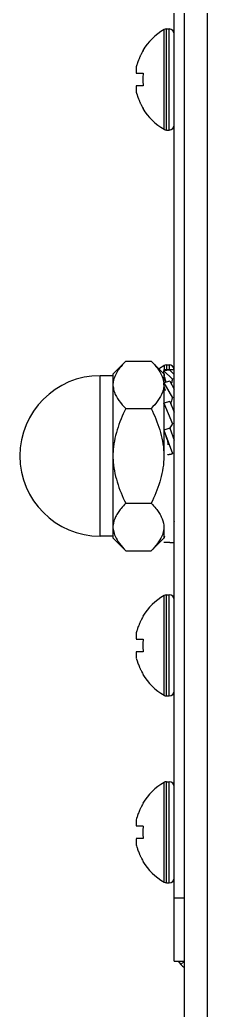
# Model space of a CAD drawing. Header units: millimetres. Extents: x -1686 to 4120, y -1850 to 2563.
# Drawn here: x 1635 to 1649.8, y 95.5 to 174 of the extents above; entities that cross this region are included whole.
import ezdxf

# ---------------------------------------------------------------- set-up
doc = ezdxf.new("R2010")
doc.units = ezdxf.units.MM
doc.header["$LTSCALE"] = 65.395
doc.layers.get('0').update_dxf_attribs({"linetype": 'CONTINUOUS'})
doc.layers.add('ASSI', color=7, linetype='CONTINUOUS')
doc.layers.add('GEOM', color=7, linetype='CONTINUOUS')

msp = doc.modelspace()

# ---------------------------------------------------------------- linework, layer by layer
at = {"linetype": 'Continuous'}
for p, q in [((1644.702, 171.531), (1644.735, 171.531)), ((1644.184, 169.731), (1644.735, 169.731)), ((1644.735, 168.731), (1644.184, 168.731)), ((1644.735, 166.931), (1644.702, 166.931)), ((1642.353, 145.936), (1643.353, 146.936)), ((1643.353, 146.936), (1645.353, 146.936)), ((1645.353, 146.936), (1646.353, 145.936)), ((1642.353, 132.925), (1642.353, 145.936)), ((1646.353, 146.281), (1647.18, 146.281)), ((1646.823, 146.218), (1646.353, 146.16)), ((1646.353, 146.16), (1647.037, 145.517)), ((1646.353, 145.936), (1646.353, 145.227)), ((1646.823, 146.218), (1647.18, 145.883)), ((1646.823, 145.337), (1646.353, 145.227)), ((1646.353, 145.227), (1647.037, 144.019)), ((1646.353, 145.194), (1646.353, 141.461)), ((1646.823, 145.337), (1647.18, 144.707)), ((1647.18, 145.535), (1647.037, 145.517)), ((1646.823, 143.744), (1646.353, 143.596)), ((1646.353, 143.596), (1647.037, 141.968)), ((1646.399, 143.382), (1646.353, 143.596)), ((1646.823, 143.744), (1647.18, 142.894)), ((1647.18, 144.053), (1647.037, 144.019)), ((1643.353, 143.184), (1645.353, 143.184)), ((1647.18, 142.013), (1647.037, 141.968)), ((1646.823, 141.63), (1646.353, 141.461)), ((1646.353, 141.461), (1647.037, 139.611)), ((1646.353, 141.433), (1646.353, 139.162)), ((1646.823, 141.63), (1647.18, 140.664)), ((1647.18, 139.662), (1647.037, 139.611)), ((1643.353, 135.678), (1645.353, 135.678)), ((1647.172, 134.226), (1647.18, 134.212)), ((1646.353, 133.936), (1646.353, 132.925)), ((1642.353, 132.925), (1643.353, 131.925)), ((1645.353, 131.925), (1646.353, 132.925)), ((1646.823, 132.581), (1646.353, 132.581)), ((1646.823, 132.581), (1647.18, 132.581)), ((1643.353, 131.925), (1645.353, 131.925)), ((1644.702, 126.731), (1644.735, 126.731)), ((1644.184, 124.931), (1644.735, 124.931)), ((1644.735, 123.931), (1644.184, 123.931)), ((1644.735, 122.131), (1644.702, 122.131)), ((1644.702, 111.931), (1644.735, 111.931)), ((1644.184, 110.131), (1644.735, 110.131)), ((1644.735, 109.131), (1644.184, 109.131)), ((1644.735, 107.331), (1644.702, 107.331))]:
    msp.add_line(p, q, dxfattribs=at)
msp.add_lwpolyline([(1646.36, 141.433), (1646.414, 141.284), (1646.486, 141.086), (1646.55, 140.907), (1646.603, 140.751), (1646.639, 140.637), (1646.659, 140.558), (1646.67, 140.496), (1646.676, 140.441), (1646.679, 140.379), (1646.68, 140.303)], dxfattribs=at)
for centre, radius, start, end in [((1648.77, 169.053), 4.735, 155.4278, 156.68253), ((1648.774, 169.051), 4.74, 154.45979, 155.42782), ((1648.778, 169.049), 4.744, 153.3188, 154.45978), ((1648.781, 169.048), 4.747, 151.99259, 153.31875), ((1648.783, 169.046), 4.75, 151.03163, 151.99262), ((1648.787, 169.044), 4.755, 148.46592, 151.0313), ((1646.15, 169.979), 1.982, 174.86274, 175.71439), ((1646.173, 169.977), 2.005, 172.72561, 174.85983), ((1648.677, 169.084), 4.637, 163.60363, 165.68242), ((1648.708, 169.075), 4.669, 162.62279, 163.60512), ((1648.723, 169.071), 4.684, 161.53495, 162.62273), ((1648.741, 169.064), 4.704, 159.48126, 161.53441), ((1648.752, 169.06), 4.715, 158.99775, 159.4819), ((1648.759, 169.058), 4.723, 157.45244, 158.99746), ((1648.765, 169.055), 4.73, 156.68262, 157.45262), ((1646.122, 169.981), 1.954, 178.00369, 179.07382), ((1646.119, 169.981), 1.95, 179.07411, 180.19949), ((1646.119, 169.981), 1.951, 180.19954, 181.15407), ((1646.128, 169.981), 1.959, 176.97715, 178.00366), ((1646.123, 169.981), 1.955, 181.15446, 182.37669), ((1646.13, 169.981), 1.962, 182.37652, 183.21587), ((1646.138, 169.98), 1.97, 175.71404, 176.97664), ((1646.141, 169.982), 1.973, 183.21665, 184.6016), ((1646.153, 169.983), 1.985, 184.6009, 185.25576), ((1646.174, 169.985), 2.006, 185.2585, 187.27409), ((1648.487, 169.23), 3.786, 172.40134, 179.99114), ((1646.13, 168.48), 1.962, 176.78409, 177.62352), ((1646.141, 168.48), 1.973, 175.39843, 176.78331), ((1646.153, 168.479), 1.985, 174.74422, 175.39912), ((1646.174, 168.477), 2.006, 172.72591, 174.7415), ((1648.487, 169.231), 3.786, 180.00886, 187.59866), ((1646.119, 168.481), 1.951, 178.84587, 180.92582), ((1646.122, 168.481), 1.953, 180.92611, 181.99638), ((1646.123, 168.481), 1.955, 177.62337, 178.84548), ((1646.128, 168.481), 1.96, 181.99641, 183.02279), ((1646.138, 168.482), 1.97, 183.0233, 184.28602), ((1646.15, 168.483), 1.982, 184.28565, 185.13722), ((1646.173, 168.485), 2.005, 185.14015, 187.27441), ((1648.677, 169.377), 4.637, 194.31758, 196.39637), ((1648.708, 169.386), 4.669, 196.39488, 197.37721), ((1648.723, 169.391), 4.684, 197.37727, 198.46505), ((1648.741, 169.397), 4.704, 198.46559, 200.51874), ((1648.752, 169.401), 4.715, 200.5181, 201.00225), ((1648.759, 169.404), 4.723, 201.00254, 202.54756), ((1648.765, 169.407), 4.73, 202.54738, 203.31738), ((1648.77, 169.409), 4.735, 203.31747, 204.5722), ((1648.774, 169.411), 4.74, 204.57218, 205.5402), ((1648.778, 169.412), 4.744, 205.54022, 206.6812), ((1648.781, 169.414), 4.747, 206.68125, 208.00741), ((1648.783, 169.415), 4.75, 208.00738, 208.96837), ((1648.787, 169.417), 4.755, 208.9687, 211.53408), ((1648.598, 146.355), 2.247, 181.8867, 184.93785), ((1644.733, 145.06), 1.626, 4.72426, 5.82518), ((1647.79, 145.284), 1.438, 182.26163, 183.59269), ((1650.352, 139.003), 4.381, 143.34075, 143.52992), ((1654.875, 135.632), 10.022, 143.14813, 143.32328), ((1649.017, 132.555), 2.67, 168.59589, 172.03821), ((1648.774, 124.251), 4.74, 154.45979, 155.42782), ((1648.778, 124.249), 4.744, 153.3188, 154.45978), ((1648.781, 124.248), 4.747, 151.99259, 153.31875), ((1648.783, 124.246), 4.75, 151.03163, 151.99262), ((1648.787, 124.244), 4.755, 148.46592, 151.0313), ((1648.677, 124.284), 4.637, 163.60363, 165.68242), ((1648.708, 124.275), 4.669, 162.62279, 163.60512), ((1648.723, 124.271), 4.684, 161.53495, 162.62273), ((1648.741, 124.264), 4.704, 159.48126, 161.53441), ((1648.752, 124.26), 4.715, 158.99775, 159.4819), ((1648.759, 124.258), 4.723, 157.45244, 158.99746), ((1648.765, 124.255), 4.73, 156.68262, 157.45262), ((1648.77, 124.253), 4.735, 155.4278, 156.68253), ((1646.122, 125.181), 1.954, 178.00369, 179.07382), ((1646.119, 125.181), 1.95, 179.07411, 180.19949), ((1646.119, 125.181), 1.951, 180.19954, 181.15407), ((1646.128, 125.181), 1.959, 176.97715, 178.00366), ((1646.123, 125.181), 1.955, 181.15446, 182.37669), ((1646.13, 125.181), 1.962, 182.37652, 183.21587), ((1646.138, 125.18), 1.97, 175.71404, 176.97664), ((1646.141, 125.182), 1.973, 183.21665, 184.6016), ((1646.15, 125.179), 1.982, 174.86274, 175.71439), ((1646.153, 125.183), 1.985, 184.6009, 185.25576), ((1646.173, 125.177), 2.005, 172.72561, 174.85983), ((1646.174, 125.185), 2.006, 185.2585, 187.27409), ((1648.487, 124.43), 3.786, 172.40134, 179.99114), ((1646.174, 123.677), 2.006, 172.72591, 174.7415), ((1648.487, 124.431), 3.786, 180.00886, 187.59866), ((1646.119, 123.681), 1.951, 178.84587, 180.92582), ((1646.122, 123.681), 1.953, 180.92611, 181.99638), ((1646.123, 123.681), 1.955, 177.62337, 178.84548), ((1646.128, 123.681), 1.96, 181.99641, 183.02279), ((1646.13, 123.68), 1.962, 176.78409, 177.62352), ((1646.141, 123.68), 1.973, 175.39843, 176.78331), ((1646.138, 123.682), 1.97, 183.0233, 184.28602), ((1646.15, 123.683), 1.982, 184.28565, 185.13722), ((1646.153, 123.679), 1.985, 174.74422, 175.39912), ((1646.173, 123.685), 2.005, 185.14015, 187.27441), ((1648.677, 124.577), 4.637, 194.31758, 196.39637), ((1648.708, 124.586), 4.669, 196.39488, 197.37721), ((1648.723, 124.591), 4.684, 197.37727, 198.46505), ((1648.741, 124.597), 4.704, 198.46559, 200.51874), ((1648.752, 124.601), 4.715, 200.5181, 201.00225), ((1648.759, 124.604), 4.723, 201.00254, 202.54756), ((1648.765, 124.607), 4.73, 202.54738, 203.31738), ((1648.77, 124.609), 4.735, 203.31747, 204.5722), ((1648.774, 124.611), 4.74, 204.57218, 205.5402), ((1648.778, 124.612), 4.744, 205.54022, 206.6812), ((1648.781, 124.614), 4.747, 206.68125, 208.00741), ((1648.783, 124.615), 4.75, 208.00738, 208.96837), ((1648.787, 124.617), 4.755, 208.9687, 211.53408), ((1648.77, 109.453), 4.735, 155.4278, 156.68253), ((1648.774, 109.451), 4.74, 154.45979, 155.42782), ((1648.778, 109.449), 4.744, 153.3188, 154.45978), ((1648.781, 109.448), 4.747, 151.99259, 153.31875), ((1648.783, 109.446), 4.75, 151.03163, 151.99262), ((1648.787, 109.444), 4.755, 148.46592, 151.0313), ((1646.15, 110.379), 1.982, 174.86274, 175.71439), ((1646.173, 110.377), 2.005, 172.72561, 174.85983), ((1648.677, 109.484), 4.637, 163.60363, 165.68242), ((1648.708, 109.475), 4.669, 162.62279, 163.60512), ((1648.723, 109.471), 4.684, 161.53495, 162.62273), ((1648.741, 109.464), 4.704, 159.48126, 161.53441), ((1648.752, 109.46), 4.715, 158.99775, 159.4819), ((1648.759, 109.458), 4.723, 157.45244, 158.99746), ((1648.765, 109.455), 4.73, 156.68262, 157.45262), ((1646.122, 110.381), 1.954, 178.00369, 179.07382), ((1646.119, 110.381), 1.95, 179.07411, 180.19949), ((1646.119, 110.381), 1.951, 180.19954, 181.15407), ((1646.128, 110.381), 1.959, 176.97715, 178.00366), ((1646.123, 110.381), 1.955, 181.15446, 182.37669), ((1646.13, 110.381), 1.962, 182.37652, 183.21587), ((1646.138, 110.38), 1.97, 175.71404, 176.97664), ((1646.141, 110.382), 1.973, 183.21665, 184.6016), ((1646.153, 110.383), 1.985, 184.6009, 185.25576), ((1646.174, 110.385), 2.006, 185.2585, 187.27409), ((1648.487, 109.63), 3.786, 172.40134, 179.99114), ((1646.13, 108.88), 1.962, 176.78409, 177.62352), ((1646.141, 108.88), 1.973, 175.39843, 176.78331), ((1646.153, 108.879), 1.985, 174.74422, 175.39912), ((1646.174, 108.877), 2.006, 172.72591, 174.7415), ((1648.487, 109.631), 3.786, 180.00886, 187.59866), ((1646.119, 108.881), 1.951, 178.84587, 180.92582), ((1646.122, 108.881), 1.953, 180.92611, 181.99638), ((1646.123, 108.881), 1.955, 177.62337, 178.84548), ((1646.128, 108.881), 1.96, 181.99641, 183.02279), ((1646.138, 108.882), 1.97, 183.0233, 184.28602), ((1646.15, 108.883), 1.982, 184.28565, 185.13722), ((1646.173, 108.885), 2.005, 185.14015, 187.27441), ((1648.677, 109.777), 4.637, 194.31758, 196.39637), ((1648.708, 109.786), 4.669, 196.39488, 197.37721), ((1648.723, 109.791), 4.684, 197.37727, 198.46505), ((1648.741, 109.797), 4.704, 198.46559, 200.51874), ((1648.752, 109.801), 4.715, 200.5181, 201.00225), ((1648.759, 109.804), 4.723, 201.00254, 202.54756), ((1648.765, 109.807), 4.73, 202.54738, 203.31738), ((1648.77, 109.809), 4.735, 203.31747, 204.5722), ((1648.774, 109.811), 4.74, 204.57218, 205.5402), ((1648.778, 109.812), 4.744, 205.54022, 206.6812), ((1648.781, 109.814), 4.747, 206.68125, 208.00741), ((1648.783, 109.815), 4.75, 208.00738, 208.96837), ((1648.787, 109.817), 4.755, 208.9687, 211.53408)]:
    msp.add_arc(centre, radius, start, end, dxfattribs=at)
for points, knots in [([(1643.353, 146.936), (1643.176, 146.759), (1642.854, 146.403), (1642.597, 145.992), (1642.506, 145.781)], [0, 0, 0, 0, 0.522184, 1, 1, 1, 1]), ([(1645.353, 146.936), (1645.53, 146.759), (1645.852, 146.403), (1646.109, 145.992), (1646.2, 145.781)], [0, 0, 0, 0, 0.522184, 1, 1, 1, 1]), ([(1646.372, 145.937), (1646.37, 145.955), (1646.361, 146.029), (1646.355, 146.104), (1646.353, 146.16)], [0, 0, 0, 0, 0.244792, 1, 1, 1, 1]), ([(1646.531, 145.269), (1646.515, 145.322), (1646.453, 145.542), (1646.396, 145.765), (1646.372, 145.937)], [0, 0, 0, 0, 0.241829, 1, 1, 1, 1]), ([(1642.506, 145.781), (1642.485, 145.734), (1642.411, 145.545), (1642.365, 145.344), (1642.353, 145.194)], [0, 0, 0, 0, 0.256838, 1, 1, 1, 1]), ([(1646.2, 145.781), (1646.22, 145.736), (1646.291, 145.557), (1646.336, 145.368), (1646.35, 145.225)], [0, 0, 0, 0, 0.256561, 1, 1, 1, 1]), ([(1646.395, 144.93), (1646.39, 144.951), (1646.371, 145.038), (1646.359, 145.127), (1646.355, 145.194)], [0, 0, 0, 0, 0.241658, 1, 1, 1, 1]), ([(1646.956, 145.104), (1646.967, 145.14), (1647.004, 145.275), (1647.032, 145.414), (1647.037, 145.517)], [0, 0, 0, 0, 0.265232, 1, 1, 1, 1]), ([(1642.353, 144.926), (1642.366, 144.771), (1642.458, 144.371), (1642.805, 143.773), (1643.157, 143.379), (1643.353, 143.184)], [0, 0, 0, 0, 0.227076, 0.594171, 1, 1, 1, 1]), ([(1646.353, 144.926), (1646.34, 144.771), (1646.248, 144.371), (1645.901, 143.773), (1645.549, 143.379), (1645.353, 143.184)], [0, 0, 0, 0, 0.227076, 0.594171, 1, 1, 1, 1]), ([(1646.495, 144.601), (1646.485, 144.627), (1646.448, 144.736), (1646.415, 144.846), (1646.395, 144.93)], [0, 0, 0, 0, 0.245261, 1, 1, 1, 1]), ([(1646.9, 143.563), (1646.933, 143.641), (1646.993, 143.788), (1647.032, 143.945), (1647.037, 144.019)], [0, 0, 0, 0, 0.531204, 1, 1, 1, 1]), ([(1643.353, 143.184), (1643.081, 142.64), (1642.724, 141.794), (1642.434, 140.61), (1642.366, 140.003), (1642.353, 139.7)], [0, 0, 0, 0, 0.499772, 0.7499, 1, 1, 1, 1]), ([(1645.353, 143.184), (1645.625, 142.64), (1645.982, 141.794), (1646.272, 140.61), (1646.34, 140.003), (1646.353, 139.7)], [0, 0, 0, 0, 0.499772, 0.7499, 1, 1, 1, 1]), ([(1646.855, 141.643), (1646.897, 141.698), (1646.971, 141.797), (1647.031, 141.912), (1647.037, 141.968)], [0, 0, 0, 0, 0.551553, 1, 1, 1, 1]), ([(1646.68, 139.52), (1646.68, 139.527), (1646.693, 139.536), (1646.711, 139.541), (1646.742, 139.547), (1646.788, 139.553), (1646.849, 139.56), (1646.911, 139.572), (1646.967, 139.584), (1647.008, 139.597), (1647.032, 139.604), (1647.037, 139.611)], [0, 0, 0, 0, 0.05522, 0.100344, 0.157888, 0.303527, 0.47448, 0.651117, 0.811552, 0.93397, 1, 1, 1, 1]), ([(1642.353, 139.162), (1642.366, 138.858), (1642.434, 138.251), (1642.724, 137.068), (1643.081, 136.222), (1643.353, 135.678)], [0, 0, 0, 0, 0.2501, 0.500228, 1, 1, 1, 1]), ([(1646.353, 139.162), (1646.34, 138.858), (1646.272, 138.251), (1645.982, 137.068), (1645.625, 136.222), (1645.353, 135.678)], [0, 0, 0, 0, 0.2501, 0.500228, 1, 1, 1, 1]), ([(1643.353, 135.678), (1643.221, 135.546), (1643.002, 135.31), (1642.734, 134.952), (1642.483, 134.525), (1642.372, 134.17), (1642.353, 133.936)], [0, 0, 0, 0, 0.274764, 0.470176, 0.655695, 1, 1, 1, 1]), ([(1645.353, 135.678), (1645.485, 135.546), (1645.704, 135.31), (1645.973, 134.952), (1646.223, 134.525), (1646.334, 134.17), (1646.353, 133.936)], [0, 0, 0, 0, 0.274764, 0.470176, 0.655695, 1, 1, 1, 1]), ([(1642.353, 133.667), (1642.357, 133.618), (1642.383, 133.417), (1642.445, 133.221), (1642.506, 133.08)], [0, 0, 0, 0, 0.244962, 1, 1, 1, 1]), ([(1646.353, 133.667), (1646.349, 133.618), (1646.323, 133.417), (1646.261, 133.221), (1646.2, 133.08)], [0, 0, 0, 0, 0.244962, 1, 1, 1, 1]), ([(1642.506, 133.08), (1642.597, 132.87), (1642.854, 132.459), (1643.176, 132.102), (1643.353, 131.925)], [0, 0, 0, 0, 0.477816, 1, 1, 1, 1]), ([(1646.2, 133.08), (1646.109, 132.87), (1645.852, 132.459), (1645.53, 132.102), (1645.353, 131.925)], [0, 0, 0, 0, 0.477816, 1, 1, 1, 1])]:
    msp.add_open_spline(points, degree=3, knots=knots, dxfattribs=at)
at = {"layer": 'ASSI', "linetype": 'Continuous'}
for p, q in [((1646.378, 165.285), (1646.378, 173.176)), ((1646.58, 165.231), (1646.58, 173.231)), ((1646.58, 173.231), (1646.78, 173.231)), ((1646.78, 165.231), (1646.78, 173.231)), ((1646.58, 165.231), (1646.78, 165.231)), ((1646.58, 146.631), (1646.58, 146.281)), ((1646.58, 146.631), (1646.78, 146.631)), ((1646.78, 146.631), (1646.78, 146.218)), ((1646.378, 146.576), (1646.378, 146.281)), ((1646.378, 145.936), (1646.378, 145.781)), ((1646.378, 120.485), (1646.378, 128.376)), ((1646.58, 120.431), (1646.58, 128.431)), ((1646.58, 128.431), (1646.78, 128.431)), ((1646.78, 120.431), (1646.78, 128.431)), ((1646.58, 120.431), (1646.78, 120.431)), ((1646.378, 105.685), (1646.378, 113.576)), ((1646.58, 105.631), (1646.58, 113.631)), ((1646.58, 113.631), (1646.78, 113.631)), ((1646.78, 105.631), (1646.78, 113.631)), ((1646.58, 105.631), (1646.78, 105.631))]:
    msp.add_line(p, q, dxfattribs=at)
for centre, radius, start, end in [((1648.8, 169.032), 4.8, 120.30118, 148.54207), ((1646.58, 172.831), 0.4, 90, 120.30118), ((1646.78, 172.831), 0.4, 0, 90), ((1648.8, 169.43), 4.8, 211.45793, 239.69882), ((1646.78, 165.631), 0.4, 270, 360), ((1646.58, 165.631), 0.4, 239.69882, 270), ((1646.58, 146.231), 0.4, 90, 120.30118), ((1646.78, 146.231), 0.4, 7.34942, 90), ((1648.8, 142.432), 4.8, 120.30118, 125.99454), ((1648.8, 124.232), 4.8, 120.30118, 148.54207), ((1646.58, 128.031), 0.4, 90, 120.30118), ((1646.78, 128.031), 0.4, 0, 90), ((1648.8, 124.63), 4.8, 211.45793, 239.69882), ((1646.78, 120.831), 0.4, 270, 360), ((1646.58, 120.831), 0.4, 239.69882, 270), ((1648.8, 109.432), 4.8, 120.30118, 148.54207), ((1646.58, 113.231), 0.4, 90, 120.30118), ((1646.78, 113.231), 0.4, 0, 90), ((1648.8, 109.83), 4.8, 211.45793, 239.69882), ((1646.78, 106.031), 0.4, 270, 360), ((1646.58, 106.031), 0.4, 239.69882, 270)]:
    msp.add_arc(centre, radius, start, end, dxfattribs=at)
at = {"layer": 'GEOM', "linetype": 'Continuous'}
for p, q in [((1647.98, -127.869), (1647.98, 673.631)), ((1649.78, 660.98), (1649.78, -126.569)), ((1647.18, 99.431), (1647.18, 298.931)), ((1641.33, 133.081), (1641.33, 145.781)), ((1642.353, 145.781), (1641.33, 145.781)), ((1646.405, 145.781), (1646.353, 145.781)), ((1642.353, 133.081), (1641.33, 133.081)), ((1647.18, 104.431), (1647.98, 104.431)), ((1647.18, 99.431), (1647.98, 99.431)), ((1647.98, 99.431), (1647.707, 99.158))]:
    msp.add_line(p, q, dxfattribs=at)
for centre, radius, start, end in [((1641.33, 139.431), 6.35, 90, 270), ((1648.98, 100.431), 1.8, 213.79446, 236.20554)]:
    msp.add_arc(centre, radius, start, end, dxfattribs=at)

doc.saveas('drawing.dxf')
